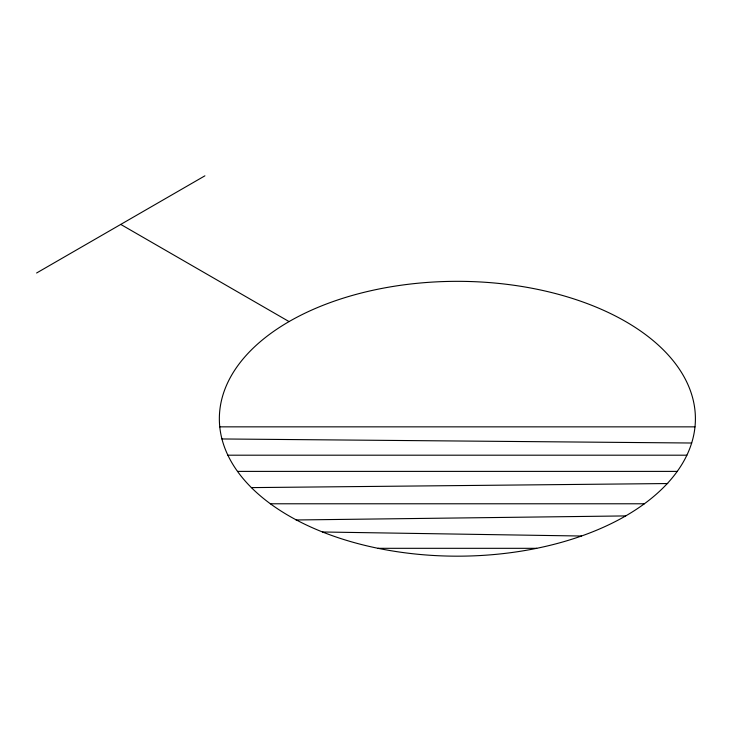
<?xml version="1.0" encoding="UTF-8"?>
<svg xmlns="http://www.w3.org/2000/svg" width="732" height="732" viewBox="0 0 732 732"><rect width="100%" height="100%" fill="white"/><g stroke="black" fill="none" stroke-linecap="round" stroke-linejoin="round"><path stroke-width="1.1" d="M36.6 272.999L204.905 175.826M296.076 519.976L625.686 515.923M251.387 487.613L667.758 483.541M219.765 426.848L694.988 426.857M227.872 455.194L686.881 455.194M237.497 471.39L677.246 471.39M270.382 503.781L644.37 503.781M378.032 548.314L536.712 548.323M221.933 438.962L691.667 443.016M322.501 531.99L581.455 536.025M120.753 224.413L289.067 321.586M323.956 532.557A238.028 137.424 0 0 0 694.796 428.559A238.028 137.424 0 0 0 353.373 295.142A238.028 137.424 0 0 0 323.956 532.557"/></g></svg>
